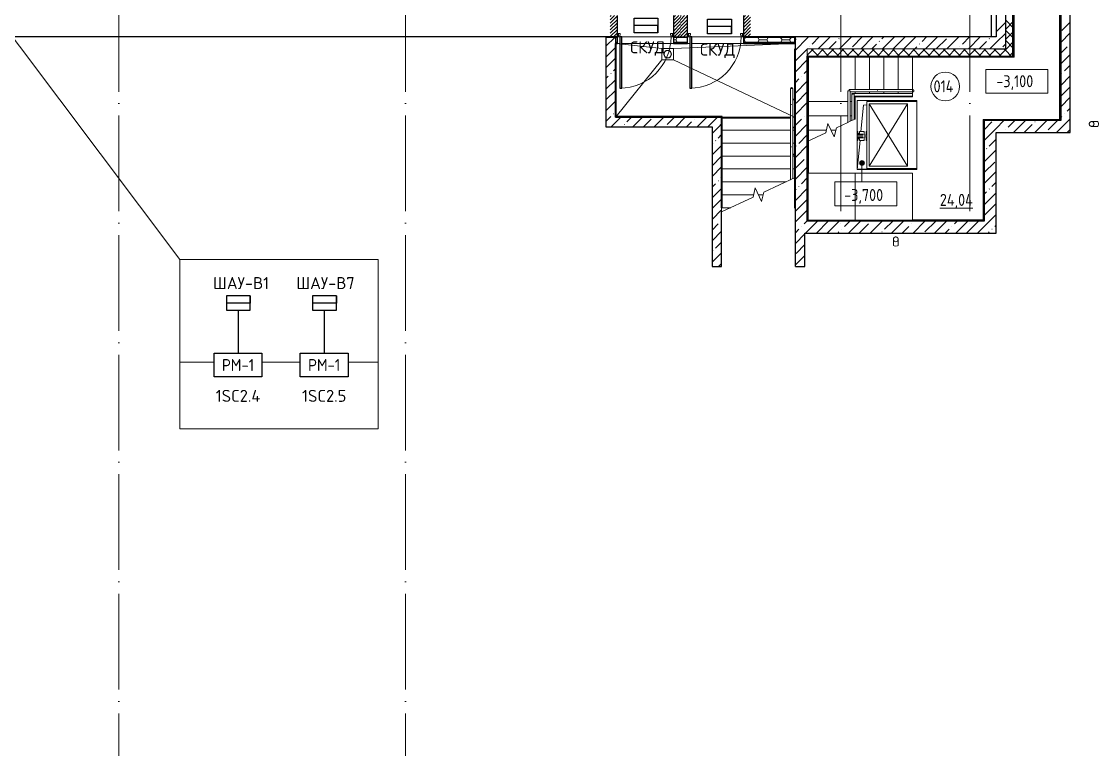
# Model space of a CAD drawing. Header units: millimetres. Extents: x -1073752 to 1436911, y -1379358 to 94781.
# Drawn here: x -1019067 to -996544, y -793161 to -777938 of the extents above; entities that cross this region are included whole.
import ezdxf
from ezdxf.enums import TextEntityAlignment as Align

# ---------------------------------------------------------------- set-up
doc = ezdxf.new("R2010")
doc.units = ezdxf.units.MM
doc.set_wipeout_variables(frame=1)
for name, pattern in [('ADSK_Линия сетки', [25, 20, -2.5, 0, -2.5]), ('ADSK_Сверху', [450, 300, -150]), ('ADSK_Штриховая_ш2 п1_5', [4.5, 3, -1.5])]:
    doc.linetypes.add(name, pattern=pattern)
for name, color, linetype, lineweight in [('RC-Линии_связи-Адресные', 5, 'Continuous', 50), ('RC-Прочее_оборудование', 1, 'Continuous', 30), ('Аннотация', 7, 'Continuous', 18), ('АПС', 5, 'Continuous', 30), ('Двери', 252, 'Continuous', 9), ('Лестницы', 7, 'Continuous', 9), ('лс', 5, 'Continuous', 30), ('Марки помещений', 7, 'Continuous', 20), ('Обобщенные модели', 252, 'Continuous', 18), ('Оборудование', 7, 'Continuous', 18), ('Ограждение', 252, 'Continuous', 9), ('Оси', 252, 'Continuous', 9), ('Отметки', 7, 'Continuous', 9), ('Перекрытие', 252, 'Continuous', 18), ('Сантехника', 252, 'Continuous', 9), ('Стены внутренние', 7, 'Continuous', 18), ('Стены наружные', 7, 'Continuous', 18), ('Стены штриховка', 7, 'Continuous', 9)]:
    doc.layers.add(name, color=color, linetype=linetype, lineweight=lineweight)
doc.layers.add('Линии', color=7, linetype='Continuous', lineweight=9, true_color=0x00a600)
doc.styles.add('GOST Common_2', font='', dxfattribs={"width": 0.9, "height": 250})
doc.styles.add('ICOCPEUR', font='isocpeur.ttf', dxfattribs={"height": 250})
doc.styles.add('ISOCPEUR', font='isocpeur.ttf', dxfattribs={"height": 250})
doc.styles.add('RubezhCAD', font='isocpeur.ttf')
doc.styles.get("Standard").update_dxf_attribs({"font": 'arial.ttf'})
doc.styles.get('GOST Common_2').set_extended_font_data('GOST type B')
pattern_1 = [(0, (-204731, -798.36), (0, 600), []), (90, (-204731, -798.36), (-600, 4e-14), [])]

# ---------------------------------------------------------------- blocks, each defined once
blk = doc.blocks.new('подвал')
at = {"layer": 'Двери', "lineweight": 18, "true_color": 0x636466}
h = blk.add_hatch(dxfattribs=at)
h.set_pattern_fill('FP_1', color=251, angle=180, style=0, pattern_type=2)
h.set_pattern_definition([(225, (-184251.95, 14336.906), (35.3553, -35.3553), [])])
h.paths.add_polyline_path([(-183517, 14112), (-183517, 14562), (-183667, 14562), (-183667, 14112)])
h.paths.add_polyline_path([(-184987, 14112), (-184837, 14112), (-184837, 14562), (-184987, 14562)])
h = blk.add_hatch(dxfattribs=at)
h.set_pattern_fill('FP_1', color=251, angle=180, style=0, pattern_type=2)
h.set_pattern_definition([(225, (-182786.95, 14336.906), (35.3553, -35.3553), [])])
h.paths.add_polyline_path([(-182052, 14112), (-182052, 14562), (-182202, 14562), (-182202, 14112), (-182066, 14112)])
h.paths.add_polyline_path([(-183522, 14112), (-183372, 14112), (-183372, 14562), (-183522, 14562)])
at = {"layer": 'Ограждение', "true_color": 0x636466}
h = blk.add_hatch(dxfattribs=at)
h.set_pattern_fill('FP_22', color=251, style=0, pattern_type=2)
h.set_pattern_definition(pattern_1)
h.paths.add_polyline_path([(-175582, 12377), (-175582, 22697), (-175592, 22687), (-175592, 12387)])
h = blk.add_hatch(dxfattribs=at)
h.set_pattern_fill('FP_22', color=251, style=0, pattern_type=2)
h.set_pattern_definition(pattern_1)
h.paths.add_polyline_path([(-176542, 13687), (-176542, 20562), (-176552, 20552), (-176552, 13697)])
h = blk.add_hatch(dxfattribs=at)
h.set_pattern_fill('FP_22', color=251, style=0, pattern_type=2)
h.set_pattern_definition(pattern_1)
h.paths.add_polyline_path([(-177543, 13687), (-176542, 13687), (-176552, 13697), (-178669, 13697), (-178669, 13687)])
h = blk.add_hatch(dxfattribs=at)
h.set_pattern_fill('FP_22', color=251, style=0, pattern_type=2)
h.set_pattern_definition(pattern_1)
h.paths.add_polyline_path([(-177167, 12377), (-175582, 12377), (-175592, 12387), (-177192, 12387), (-177182, 12377)])
h = blk.add_hatch(dxfattribs=at)
h.set_pattern_fill('FP_22', color=251, style=0, pattern_type=2)
h.set_pattern_definition(pattern_1)
h.paths.add_polyline_path([(-177182, 10275), (-177182, 12377), (-177192, 12387), (-177192, 10285)])
h = blk.add_hatch(dxfattribs=at)
h.set_pattern_fill('FP_22', color=251, style=0, pattern_type=2)
h.set_pattern_definition(pattern_1)
h.paths.add_polyline_path([(-180844, 11262), (-180844, 11940), (-180852, 11937), (-180852, 11262)])
h = blk.add_hatch(dxfattribs=at)
h.set_pattern_fill('FP_35', color=251, style=0, pattern_type=2)
h.set_pattern_definition(pattern_1)
h.paths.add_polyline_path([(-177543, 10275), (-177182, 10275), (-177192, 10285), (-178669, 10285), (-178669, 10275)])
at = {"layer": 'Отметки', "true_color": 0x636466}
h = blk.add_hatch(color=251, dxfattribs=at)
edge = h.paths.add_edge_path()
edge.add_arc((-179723, 11476), 50, 0, 360)
at = {"layer": 'Аннотация', "color": 251, "lineweight": 20, "true_color": 0x636466}
for p, q in [((-177133, 12934), (-177133, 13434)), ((-177133, 13434), (-175833, 13434)), ((-175833, 13434), (-175833, 12934)), ((-175833, 12934), (-177133, 12934)), ((-180294, 10581), (-180294, 11081)), ((-180294, 11081), (-178994, 11081)), ((-178994, 11081), (-178994, 10581)), ((-178994, 10581), (-180294, 10581))]:
    blk.add_line(p, q, dxfattribs=at)
at = {"layer": 'Двери', "color": 251, "linetype": 'ADSK_Штриховая_ш2 п1_5', "true_color": 0x636466}
for p, q in [((-184837, 14112), (-184837, 14562)), ((-183667, 14562), (-183667, 14112)), ((-183372, 14112), (-183372, 14562)), ((-182202, 14562), (-182202, 14112)), ((-184987, 14112), (-184837, 14112)), ((-183667, 14112), (-183517, 14112)), ((-183522, 14112), (-183372, 14112)), ((-182202, 14112), (-182052, 14112))]:
    blk.add_line(p, q, dxfattribs=at)
at = {"layer": 'Двери', "color": 251, "true_color": 0x636466}
for p, q in [((-184817, 14182), (-184837, 14182)), ((-184837, 14182), (-184837, 14112)), ((-184837, 14112), (-184817, 14112)), ((-184817, 14182), (-184817, 14112)), ((-184777, 14182), (-184817, 14182)), ((-184817, 14112), (-184817, 14182)), ((-184817, 14112), (-184787, 14112)), ((-184787, 14112), (-184787, 14152)), ((-184787, 14152), (-184777, 14152)), ((-184777, 14152), (-184777, 14182)), ((-183687, 14182), (-183727, 14182)), ((-183727, 14182), (-183727, 14152)), ((-183727, 14152), (-183717, 14152)), ((-183717, 14152), (-183717, 14112)), ((-183717, 14112), (-183687, 14112)), ((-183687, 14112), (-183687, 14182)), ((-183687, 14182), (-183687, 14112)), ((-183667, 14182), (-183687, 14182)), ((-183687, 14112), (-183667, 14112)), ((-183667, 14112), (-183667, 14182)), ((-183352, 14182), (-183372, 14182)), ((-183372, 14182), (-183372, 14112)), ((-183372, 14112), (-183352, 14112)), ((-183352, 14182), (-183352, 14112)), ((-183312, 14182), (-183352, 14182)), ((-183352, 14112), (-183352, 14182)), ((-183352, 14112), (-183322, 14112)), ((-183322, 14112), (-183322, 14152)), ((-183322, 14152), (-183312, 14152)), ((-183312, 14152), (-183312, 14182)), ((-182222, 14182), (-182262, 14182)), ((-182262, 14182), (-182262, 14152)), ((-182262, 14152), (-182252, 14152)), ((-182252, 14152), (-182252, 14112)), ((-182252, 14112), (-182222, 14112)), ((-182222, 14112), (-182222, 14182)), ((-182222, 14182), (-182222, 14112)), ((-182202, 14182), (-182222, 14182)), ((-182222, 14112), (-182202, 14112)), ((-182202, 14112), (-182202, 14182))]:
    blk.add_line(p, q, dxfattribs=at)
at = {"layer": 'Двери', "color": 251, "lineweight": 30, "true_color": 0x636466}
for p, q in [((-184747, 14112), (-184787, 14112)), ((-184787, 14112), (-184787, 13042)), ((-184747, 13042), (-184747, 14112)), ((-183282, 14112), (-183322, 14112)), ((-183322, 14112), (-183322, 13042)), ((-183282, 13042), (-183282, 14112)), ((-184787, 13042), (-184747, 13042)), ((-183322, 13042), (-183282, 13042))]:
    blk.add_line(p, q, dxfattribs=at)
at = {"layer": 'Двери', "color": 251, "true_color": 0x636466}
for centre in [(-184787, 14112), (-183322, 14112)]:
    blk.add_arc(centre, 1070, 270, 0, dxfattribs=at)
at = {"layer": 'Лестницы', "color": 251, "true_color": 0x636466}
for p, q in [((-179869, 13012), (-179869, 13687)), ((-179869, 13012), (-179869, 13687)), ((-179569, 13012), (-179569, 13687)), ((-179569, 13012), (-179569, 13687)), ((-179269, 13012), (-179269, 13687)), ((-179269, 13012), (-179269, 13687)), ((-178969, 13012), (-178969, 13687)), ((-178969, 13012), (-178969, 13687)), ((-178669, 13012), (-178669, 13687)), ((-178669, 13012), (-178669, 13687)), ((-179869, 12927), (-179869, 12962)), ((-179869, 12927), (-179869, 12962)), ((-179869, 12862), (-179869, 12877)), ((-179869, 12862), (-179869, 12877)), ((-179869, 12762), (-179869, 12862)), ((-179569, 12862), (-179869, 12862)), ((-179569, 12927), (-179569, 12962)), ((-179569, 12927), (-179569, 12962)), ((-179569, 12862), (-179569, 12877)), ((-179569, 12862), (-179569, 12877)), ((-179269, 12862), (-179569, 12862)), ((-179269, 12927), (-179269, 12962)), ((-179269, 12927), (-179269, 12962)), ((-179269, 12862), (-179269, 12877)), ((-179269, 12862), (-179269, 12877)), ((-178969, 12862), (-179269, 12862)), ((-178969, 12927), (-178969, 12962)), ((-178969, 12927), (-178969, 12962)), ((-178969, 12862), (-178969, 12877)), ((-178969, 12862), (-178969, 12877)), ((-178669, 12862), (-178969, 12862)), ((-178669, 12927), (-178669, 12962)), ((-178669, 12927), (-178669, 12962)), ((-178669, 12862), (-178669, 12877)), ((-178669, 12862), (-178669, 12877)), ((-180019, 12762), (-180842, 12762)), ((-180019, 12762), (-180842, 12762)), ((-179934, 12762), (-179969, 12762)), ((-179934, 12762), (-179969, 12762)), ((-179869, 12762), (-179884, 12762)), ((-179869, 12762), (-179884, 12762)), ((-179869, 12762), (-179869, 12462)), ((-181218, 12432), (-181221, 12432)), ((-181218, 12432), (-181221, 12432)), ((-181132, 12432), (-181167, 12432)), ((-181132, 12432), (-181167, 12432)), ((-180019, 12462), (-180842, 12462)), ((-180019, 12462), (-180842, 12462)), ((-179934, 12462), (-179969, 12462)), ((-179934, 12462), (-179969, 12462)), ((-179869, 12462), (-179884, 12462)), ((-179869, 12462), (-179884, 12462)), ((-179884, 12388), (-179869, 12395)), ((-179869, 12462), (-179869, 12395)), ((-180482, 12109), (-180435, 12304)), ((-180435, 12304), (-180303, 12020)), ((-180303, 12020), (-180255, 12215)), ((-180255, 12215), (-180019, 12325)), ((-179969, 12348), (-179934, 12365)), ((-181218, 12162), (-182644, 12162)), ((-181218, 12162), (-182644, 12162)), ((-181132, 12162), (-181167, 12162)), ((-181132, 12162), (-181167, 12162)), ((-180869, 11929), (-180482, 12109)), ((-180469, 12162), (-180842, 12162)), ((-180469, 12162), (-180842, 12162)), ((-180268, 12162), (-180369, 12162)), ((-180268, 12162), (-180369, 12162)), ((-181218, 11892), (-182644, 11892)), ((-181218, 11892), (-182644, 11892)), ((-181132, 11892), (-181167, 11892)), ((-181132, 11892), (-181167, 11892)), ((-181218, 11622), (-182644, 11622)), ((-181218, 11622), (-182644, 11622)), ((-181132, 11622), (-181167, 11622)), ((-181132, 11622), (-181167, 11622)), ((-181217, 11352), (-182644, 11352)), ((-181217, 11352), (-182644, 11352)), ((-181132, 11352), (-181167, 11352)), ((-181132, 11352), (-181167, 11352)), ((-181310, 11082), (-182644, 11082)), ((-181310, 11082), (-182644, 11082)), ((-181776, 10865), (-181119, 11171)), ((-181990, 10812), (-182644, 10812)), ((-181990, 10812), (-182644, 10812)), ((-182002, 10759), (-181955, 10954)), ((-181955, 10954), (-181823, 10670)), ((-181789, 10812), (-181889, 10812)), ((-181789, 10812), (-181889, 10812)), ((-181823, 10670), (-181776, 10865)), ((-182659, 10453), (-182002, 10759)), ((-182659, 10542), (-182659, 10453)), ((-182468, 10542), (-182659, 10542)), ((-182468, 10542), (-182659, 10542))]:
    blk.add_line(p, q, dxfattribs=at)
at = {"layer": 'Линии', "color": 251, "linetype": 'ADSK_Сверху', "ltscale": 100, "true_color": 0x636466}
for p, q in [((-183907, 13872), (-184862, 13972)), ((-183667, 13872), (-181124, 13972)), ((-183907, 13632), (-184862, 12447)), ((-181132, 12432), (-183667, 13632))]:
    blk.add_line(p, q, dxfattribs=at)
at = {"layer": 'Марки помещений', "color": 251, "true_color": 0x636466}
blk.add_circle((-177982, 13077), 300, dxfattribs=at)
at = {"layer": 'Обобщенные модели', "color": 251, "true_color": 0x636466}
for p, q in [((-174793, 12342), (-174834, 12342)), ((-174834, 12242), (-174793, 12242)), ((-179067, 9794), (-179067, 9753)), ((-178967, 9753), (-178967, 9794))]:
    blk.add_line(p, q, dxfattribs=at)
at = {"layer": 'Обобщенные модели', "color": 251, "true_color": 0x636466, "flags": 128}
for points in [[(-174970, 12292), (-174970, 12294), (-174970, 12296), (-174970, 12298), (-174969, 12300), (-174969, 12302), (-174969, 12304), (-174968, 12306), (-174967, 12308), (-174967, 12310), (-174966, 12311), (-174965, 12313), (-174964, 12315), (-174963, 12317), (-174962, 12318), (-174961, 12320), (-174960, 12322), (-174959, 12323), (-174958, 12325), (-174956, 12326), (-174955, 12328), (-174953, 12329), (-174952, 12330), (-174950, 12332), (-174949, 12333), (-174947, 12334), (-174945, 12335), (-174944, 12336), (-174942, 12337), (-174940, 12338), (-174938, 12339), (-174936, 12339), (-174934, 12340), (-174932, 12340), (-174930, 12341), (-174928, 12341), (-174926, 12341), (-174924, 12342), (-174922, 12342), (-174920, 12342), (-174920, 12342)], [(-174920, 12242), (-174922, 12242), (-174924, 12242), (-174926, 12242), (-174928, 12243), (-174930, 12243), (-174932, 12243), (-174934, 12244), (-174936, 12244), (-174938, 12245), (-174939, 12246), (-174941, 12247), (-174943, 12248), (-174945, 12249), (-174947, 12250), (-174948, 12251), (-174950, 12252), (-174951, 12253), (-174953, 12254), (-174954, 12256), (-174956, 12257), (-174957, 12259), (-174958, 12260), (-174960, 12262), (-174961, 12263), (-174962, 12265), (-174963, 12267), (-174964, 12268), (-174965, 12270), (-174966, 12272), (-174967, 12274), (-174967, 12276), (-174968, 12278), (-174968, 12279), (-174969, 12281), (-174969, 12283), (-174970, 12285), (-174970, 12287), (-174970, 12289), (-174970, 12291), (-174970, 12292)], [(-174920, 12342), (-174920, 12342), (-174920, 12342), (-174919, 12342), (-174918, 12342), (-174917, 12342), (-174916, 12342), (-174915, 12342), (-174914, 12342), (-174912, 12342), (-174910, 12342), (-174908, 12342), (-174906, 12342), (-174903, 12342), (-174901, 12342), (-174898, 12342), (-174895, 12342), (-174892, 12342), (-174889, 12342), (-174886, 12342), (-174882, 12342), (-174878, 12342), (-174875, 12342), (-174871, 12342), (-174867, 12342), (-174862, 12342), (-174858, 12342), (-174854, 12342), (-174849, 12342), (-174845, 12342), (-174840, 12342), (-174836, 12342), (-174834, 12342)], [(-174834, 12242), (-174838, 12242), (-174843, 12242), (-174848, 12242), (-174852, 12242), (-174856, 12242), (-174861, 12242), (-174865, 12242), (-174869, 12242), (-174873, 12242), (-174877, 12242), (-174881, 12242), (-174884, 12242), (-174888, 12242), (-174891, 12242), (-174894, 12242), (-174897, 12242), (-174900, 12242), (-174902, 12242), (-174905, 12242), (-174907, 12242), (-174909, 12242), (-174911, 12242), (-174913, 12242), (-174914, 12242), (-174916, 12242), (-174917, 12242), (-174918, 12242), (-174919, 12242), (-174919, 12242), (-174920, 12242), (-174920, 12242), (-174920, 12242)], [(-179067, 9880), (-179067, 9882), (-179067, 9884), (-179067, 9886), (-179066, 9888), (-179066, 9890), (-179066, 9892), (-179065, 9894), (-179064, 9896), (-179064, 9898), (-179063, 9899), (-179062, 9901), (-179061, 9903), (-179060, 9905), (-179059, 9906), (-179058, 9908), (-179057, 9910), (-179056, 9911), (-179055, 9913), (-179053, 9914), (-179052, 9916), (-179050, 9917), (-179049, 9918), (-179047, 9920), (-179046, 9921), (-179044, 9922), (-179042, 9923), (-179041, 9924), (-179039, 9925), (-179037, 9926), (-179035, 9927), (-179033, 9927), (-179031, 9928), (-179029, 9928), (-179027, 9929), (-179025, 9929), (-179023, 9929), (-179021, 9930), (-179019, 9930), (-179017, 9930), (-179017, 9930)], [(-179017, 9930), (-179015, 9930), (-179013, 9930), (-179011, 9930), (-179009, 9929), (-179007, 9929), (-179005, 9928), (-179003, 9928), (-179001, 9927), (-178999, 9927), (-178997, 9926), (-178996, 9925), (-178994, 9924), (-178992, 9923), (-178990, 9922), (-178989, 9921), (-178987, 9920), (-178986, 9919), (-178984, 9917), (-178983, 9916), (-178981, 9915), (-178980, 9913), (-178978, 9912), (-178977, 9910), (-178976, 9909), (-178975, 9907), (-178974, 9905), (-178973, 9903), (-178972, 9902), (-178971, 9900), (-178970, 9898), (-178970, 9896), (-178969, 9894), (-178969, 9892), (-178968, 9890), (-178968, 9888), (-178967, 9886), (-178967, 9884), (-178967, 9882), (-178967, 9880), (-178967, 9880)], [(-179067, 9794), (-179067, 9798), (-179067, 9803), (-179067, 9807), (-179067, 9812), (-179067, 9816), (-179067, 9821), (-179067, 9825), (-179067, 9829), (-179067, 9833), (-179067, 9837), (-179067, 9840), (-179067, 9844), (-179067, 9847), (-179067, 9851), (-179067, 9854), (-179067, 9857), (-179067, 9860), (-179067, 9862), (-179067, 9865), (-179067, 9867), (-179067, 9869), (-179067, 9871), (-179067, 9873), (-179067, 9874), (-179067, 9876), (-179067, 9877), (-179067, 9878), (-179067, 9879), (-179067, 9879), (-179067, 9880), (-179067, 9880), (-179067, 9880)], [(-178967, 9880), (-178967, 9880), (-178967, 9880), (-178967, 9879), (-178967, 9878), (-178967, 9877), (-178967, 9876), (-178967, 9875), (-178967, 9874), (-178967, 9872), (-178967, 9870), (-178967, 9868), (-178967, 9866), (-178967, 9863), (-178967, 9861), (-178967, 9858), (-178967, 9855), (-178967, 9852), (-178967, 9849), (-178967, 9846), (-178967, 9842), (-178967, 9838), (-178967, 9835), (-178967, 9831), (-178967, 9827), (-178967, 9822), (-178967, 9818), (-178967, 9814), (-178967, 9809), (-178967, 9805), (-178967, 9800), (-178967, 9796), (-178967, 9794)]]:
    blk.add_lwpolyline(points, dxfattribs=at)
at = {"layer": 'Обобщенные модели', "color": 251, "true_color": 0x636466}
for centre, start, end in [((-174920, 12292), 0, 180), ((-174920, 12292), 180, 0), ((-179017, 9880), 90, 270), ((-179017, 9880), 270, 90)]:
    blk.add_arc(centre, 50, start, end, dxfattribs=at)
for centre, major_axis, start_param, end_param in [((-174793, 12292), (0, 50), 4.712389, 6.283185), ((-174793, 12292), (0, 50), 3.141593, 4.712389), ((-179017, 9753), (50, 0), 3.141593, 4.712389), ((-179017, 9753), (50, 0), 4.712389, 6.283185)]:
    blk.add_ellipse(centre, major_axis=major_axis, ratio=0.309017, start_param=start_param, end_param=end_param, dxfattribs=at)
at = {"layer": 'Оборудование', "color": 251, "true_color": 0x636466}
for p, q in [((-179823, 12782), (-179823, 12135)), ((-178573, 12782), (-179823, 12782)), ((-179689, 12684), (-179744, 12135)), ((-179623, 12690), (-179689, 12684)), ((-178573, 12762), (-179623, 12762)), ((-179623, 12762), (-179623, 11362)), ((-179573, 11412), (-178773, 12712)), ((-179573, 12712), (-178773, 11412)), ((-179573, 11412), (-179573, 12712)), ((-179573, 12712), (-178773, 12712)), ((-178573, 12782), (-178802, 12762)), ((-178773, 12712), (-178773, 11412)), ((-178573, 12762), (-178573, 12782)), ((-178573, 11362), (-178573, 12762)), ((-179808, 12135), (-179823, 12135)), ((-179823, 12135), (-179823, 11945)), ((-179763, 11945), (-179823, 11342)), ((-179823, 11945), (-179823, 11342)), ((-179823, 11945), (-179808, 11945)), ((-179808, 12095), (-179808, 12135)), ((-179778, 12095), (-179808, 12095)), ((-179808, 12080), (-179708, 12080)), ((-179808, 12055), (-179808, 12080)), ((-179708, 12055), (-179808, 12055)), ((-179808, 12000), (-179808, 12025)), ((-179808, 12025), (-179708, 12025)), ((-179708, 12000), (-179808, 12000)), ((-179808, 11945), (-179808, 11985)), ((-179808, 11985), (-179778, 11985)), ((-179723, 12135), (-179778, 12135)), ((-179778, 12135), (-179778, 12095)), ((-179778, 11985), (-179778, 11945)), ((-179778, 11945), (-179723, 11945)), ((-179755, 12025), (-179758, 12000)), ((-179750, 12080), (-179752, 12055)), ((-179678, 12135), (-179723, 12135)), ((-179723, 11945), (-179678, 11945)), ((-179708, 12080), (-179708, 12055)), ((-179708, 12025), (-179708, 12000)), ((-179678, 12055), (-179678, 12135)), ((-179638, 12055), (-179678, 12055)), ((-179678, 11945), (-179678, 12025)), ((-179678, 12025), (-179638, 12025)), ((-179623, 12135), (-179638, 12135)), ((-179638, 12135), (-179638, 12055)), ((-179638, 12025), (-179638, 11945)), ((-179638, 11945), (-179623, 11945)), ((-179623, 11945), (-179623, 12135)), ((-179823, 11342), (-178573, 11342)), ((-179623, 11362), (-178573, 11362)), ((-178773, 11412), (-179573, 11412)), ((-178573, 11342), (-178573, 11362))]:
    blk.add_line(p, q, dxfattribs=at)
at = {"layer": 'Ограждение', "color": 251, "true_color": 0x636466}
for p, q in [((-175592, 22687), (-175592, 12387)), ((-176542, 13687), (-176542, 20562)), ((-180842, 13687), (-180842, 13062)), ((-179869, 13687), (-180842, 13687)), ((-178669, 13687), (-179869, 13687)), ((-178669, 13697), (-178669, 13687)), ((-178669, 13687), (-176542, 13687)), ((-176552, 13697), (-176542, 13687)), ((-176542, 13687), (-176552, 13697)), ((-181217, 13032), (-181217, 12701)), ((-181167, 13032), (-181217, 13032)), ((-181217, 13032), (-181217, 12702)), ((-181190, 13032), (-181195, 13032)), ((-181167, 12701), (-181167, 13032)), ((-181167, 13032), (-181167, 12702)), ((-180842, 13062), (-180842, 11941)), ((-179969, 12987), (-180019, 12987)), ((-180019, 12987), (-180019, 12325)), ((-179994, 12987), (-179994, 13012)), ((-179869, 13012), (-179994, 13012)), ((-179969, 12987), (-179969, 12348)), ((-179869, 12962), (-179969, 12962)), ((-179934, 12927), (-179934, 12760)), ((-179869, 12927), (-179934, 12927)), ((-179872, 12914), (-179921, 12914)), ((-179880, 12889), (-179896, 12889)), ((-179884, 12877), (-179884, 12760)), ((-178668, 12877), (-179884, 12877)), ((-178668, 13012), (-179869, 13012)), ((-178668, 12962), (-179869, 12962)), ((-178668, 12927), (-179869, 12927)), ((-178668, 13012), (-179445, 13012)), ((-179445, 12962), (-178668, 12962)), ((-179399, 12984), (-179399, 12990)), ((-178668, 12962), (-178668, 13012)), ((-178668, 12927), (-178668, 12877)), ((-181217, 12702), (-181217, 11125)), ((-181217, 12694), (-181217, 11769)), ((-181132, 12809), (-181167, 12809)), ((-181167, 12794), (-181132, 12794)), ((-181167, 12702), (-181167, 11149)), ((-181167, 11769), (-181167, 12694)), ((-179934, 12760), (-179934, 12365)), ((-179884, 12760), (-179884, 12388)), ((-179934, 12365), (-179884, 12388)), ((-179934, 12365), (-179884, 12388)), ((-181132, 12226), (-181167, 12226)), ((-181167, 12211), (-181132, 12211)), ((-180852, 12265), (-180852, 11937)), ((-180019, 12325), (-179969, 12348)), ((-177182, 12377), (-177192, 12387)), ((-175592, 12387), (-177192, 12387)), ((-177192, 12387), (-177182, 12377)), ((-177192, 12387), (-177192, 10285)), ((-175582, 12377), (-175592, 12387)), ((-175592, 12387), (-175582, 12377)), ((-180852, 11937), (-180842, 11941)), ((-180844, 11262), (-180844, 11940)), ((-181190, 11811), (-181195, 11811)), ((-181112, 11664), (-181167, 11664)), ((-181167, 11649), (-181112, 11649)), ((-181112, 11656), (-181112, 11664)), ((-181112, 11649), (-181112, 11656)), ((-181217, 11125), (-181167, 11149)), ((-177192, 10285), (-178669, 10285)), ((-177182, 10275), (-177192, 10285)), ((-177192, 10285), (-177182, 10275))]:
    blk.add_line(p, q, dxfattribs=at)
at = {"layer": 'Ограждение', "color": 251, "true_color": 0x636466, "flags": 128}
for points in [[(-181212, 13032), (-181212, 13033), (-181212, 13034), (-181212, 13034), (-181212, 13035), (-181212, 13036), (-181212, 13037), (-181211, 13037), (-181211, 13038), (-181211, 13039), (-181211, 13040), (-181210, 13040), (-181210, 13041), (-181210, 13042), (-181209, 13043), (-181209, 13043), (-181208, 13044), (-181208, 13044), (-181207, 13045), (-181207, 13046), (-181206, 13046), (-181206, 13047), (-181205, 13047), (-181204, 13048), (-181204, 13048), (-181203, 13049), (-181202, 13049), (-181202, 13050), (-181201, 13050), (-181200, 13050), (-181199, 13051), (-181199, 13051), (-181198, 13051), (-181197, 13051), (-181196, 13051), (-181196, 13052), (-181195, 13052), (-181194, 13052), (-181193, 13052), (-181192, 13052), (-181192, 13052)], [(-181192, 13052), (-181191, 13052), (-181191, 13052), (-181190, 13052), (-181189, 13052), (-181188, 13052), (-181187, 13051), (-181187, 13051), (-181186, 13051), (-181185, 13051), (-181184, 13050), (-181184, 13050), (-181183, 13050), (-181182, 13049), (-181182, 13049), (-181181, 13048), (-181180, 13048), (-181180, 13047), (-181179, 13047), (-181178, 13046), (-181178, 13046), (-181177, 13045), (-181177, 13045), (-181176, 13044), (-181176, 13043), (-181175, 13043), (-181175, 13042), (-181175, 13041), (-181174, 13041), (-181174, 13040), (-181174, 13039), (-181173, 13038), (-181173, 13038), (-181173, 13037), (-181173, 13036), (-181172, 13035), (-181172, 13035), (-181172, 13034), (-181172, 13033), (-181172, 13032), (-181172, 13032)], [(-178664, 13012), (-178664, 13012), (-178664, 13012), (-178664, 13012), (-178664, 13012), (-178665, 13012), (-178665, 13012), (-178665, 13012), (-178666, 13012), (-178666, 13012), (-178667, 13012), (-178667, 13012), (-178668, 13012), (-178669, 13012), (-178670, 13012), (-178670, 13012), (-178671, 13012), (-178672, 13012), (-178673, 13012), (-178674, 13012), (-178675, 13012), (-178676, 13012), (-178677, 13012), (-178679, 13012), (-178680, 13012), (-178681, 13012), (-178681, 13012)], [(-178681, 12962), (-178680, 12962), (-178679, 12962), (-178678, 12962), (-178676, 12962), (-178675, 12962), (-178674, 12962), (-178673, 12962), (-178672, 12962), (-178671, 12962), (-178671, 12962), (-178670, 12962), (-178669, 12962), (-178668, 12962), (-178668, 12962), (-178667, 12962), (-178666, 12962), (-178666, 12962), (-178665, 12962), (-178665, 12962), (-178665, 12962), (-178664, 12962), (-178664, 12962), (-178664, 12962), (-178664, 12962), (-178664, 12962)], [(-178668, 13012), (-178667, 13012), (-178666, 13012), (-178666, 13012), (-178665, 13012), (-178665, 13012), (-178665, 13012), (-178664, 13012), (-178664, 13012), (-178664, 13012), (-178664, 13012), (-178664, 13012), (-178664, 13012)], [(-178668, 12989), (-178668, 12987), (-178668, 12985)], [(-178664, 12962), (-178664, 12962), (-178664, 12962), (-178664, 12962), (-178664, 12962), (-178665, 12962), (-178665, 12962), (-178665, 12962), (-178666, 12962), (-178666, 12962), (-178667, 12962), (-178667, 12962), (-178668, 12962)], [(-178664, 13012), (-178663, 13012), (-178662, 13012), (-178661, 13012), (-178660, 13012), (-178659, 13011), (-178658, 13011), (-178657, 13011), (-178656, 13011), (-178655, 13010), (-178654, 13010), (-178653, 13010), (-178652, 13009), (-178651, 13009), (-178651, 13008), (-178650, 13008), (-178649, 13007), (-178648, 13006), (-178647, 13006), (-178647, 13005), (-178646, 13004), (-178645, 13004), (-178645, 13003), (-178644, 13002), (-178643, 13001), (-178643, 13000), (-178642, 13000), (-178642, 12999), (-178641, 12998), (-178641, 12997), (-178641, 12996), (-178640, 12995), (-178640, 12994), (-178640, 12993), (-178639, 12992), (-178639, 12991), (-178639, 12990), (-178639, 12989), (-178639, 12988), (-178639, 12987), (-178639, 12987)], [(-178639, 12987), (-178639, 12986), (-178639, 12985), (-178639, 12984), (-178639, 12983), (-178639, 12982), (-178640, 12981), (-178640, 12980), (-178640, 12979), (-178640, 12978), (-178641, 12977), (-178641, 12976), (-178642, 12975), (-178642, 12974), (-178643, 12974), (-178643, 12973), (-178644, 12972), (-178644, 12971), (-178645, 12970), (-178646, 12970), (-178646, 12969), (-178647, 12968), (-178648, 12968), (-178649, 12967), (-178649, 12966), (-178650, 12966), (-178651, 12965), (-178652, 12965), (-178653, 12964), (-178654, 12964), (-178655, 12964), (-178656, 12963), (-178657, 12963), (-178658, 12963), (-178659, 12962), (-178660, 12962), (-178661, 12962), (-178662, 12962), (-178663, 12962), (-178664, 12962), (-178664, 12962)]]:
    blk.add_lwpolyline(points, dxfattribs=at)
at = {"layer": 'Ограждение', "color": 251, "true_color": 0x636466}
for start_param, end_param in [(4.712389, 4.791601), (4.633177, 4.712389)]:
    blk.add_ellipse((-178681, 12987), major_axis=(0, 25), ratio=0.533794, start_param=start_param, end_param=end_param, dxfattribs=at)
blk.add_open_spline([(-181190, 12702), (-181191, 12702), (-181192, 12702), (-181193, 12702), (-181194, 12702)], degree=3, dxfattribs=at)
at = {"layer": 'Оси', "color": 251, "linetype": 'ADSK_Линия сетки', "ltscale": 100, "true_color": 0x636466}
for p, q in [((-195267, 29968), (-195267, -28468)), ((-189267, 29968), (-189267, -28468)), ((-180167, 29968), (-180167, 10062)), ((-177467, 29968), (-177467, 10062))]:
    blk.add_line(p, q, dxfattribs=at)
at = {"layer": 'Отметки', "color": 251, "lineweight": 20, "true_color": 0x636466}
for p, q in [((-179723, 11476), (-179723, 11081)), ((-179723, 11081), (-179644, 11081))]:
    blk.add_line(p, q, dxfattribs=at)
at = {"layer": 'Отметки', "color": 251, "true_color": 0x636466}
blk.add_circle((-179723, 11476), 50, dxfattribs=at)
at = {"layer": 'Перекрытие', "color": 251, "true_color": 0x636466}
for p, q in [((-183907, 13872), (-183907, 13632)), ((-183667, 13872), (-183907, 13872)), ((-183667, 13632), (-183667, 13872)), ((-183907, 13632), (-183667, 13632)), ((-179823, 12135), (-179823, 12782)), ((-179823, 12782), (-178573, 12782)), ((-178573, 12782), (-178573, 12762)), ((-179823, 11342), (-179823, 11945)), ((-178669, 11262), (-180852, 11262)), ((-179869, 11262), (-179869, 10275)), ((-178573, 11342), (-179823, 11342)), ((-178669, 10275), (-178669, 11262)), ((-178573, 11362), (-178573, 11342))]:
    blk.add_line(p, q, dxfattribs=at)
at = {"layer": 'Сантехника', "color": 251, "true_color": 0x636466}
for p, q in [((-183667, 13872), (-183907, 13872)), ((-183907, 13872), (-183907, 13632)), ((-183667, 13632), (-183667, 13872)), ((-183907, 13632), (-183667, 13632))]:
    blk.add_line(p, q, dxfattribs=at)
for radius, start, end in [(80, 90, 270), (75, 90, 270), (75, 154.9712, 160.0288), (75, 109.9712, 115.0288), (80, 270, 90), (75, 270, 90), (75, 64.9712, 70.0288), (75, 19.9712, 25.0288), (75, 199.9712, 205.0288), (75, 244.9712, 250.0288), (75, 289.9712, 295.0288), (75, 334.9712, 340.0288)]:
    blk.add_arc((-183787, 13752), radius, start, end, dxfattribs=at)
at = {"layer": 'Стены внутренние', "color": 251, "lineweight": 30, "true_color": 0x636466}
for p, q in [((-176567, 13712), (-176567, 20537)), ((-180867, 13712), (-176567, 13712))]:
    blk.add_line(p, q, dxfattribs=at)
at = {"layer": 'Стены внутренние', "color": 251, "linetype": 'Continuous', "lineweight": 9, "true_color": 0x636466}
for p, q in [((-176567, 14313), (-176717, 14463)), ((-176717, 14276), (-176567, 14426)), ((-176567, 14100), (-176717, 14250)), ((-176717, 14063), (-176567, 14213)), ((-176567, 13888), (-176717, 14038)), ((-176717, 13851), (-176567, 14001)), ((-180867, 13732), (-180737, 13862)), ((-180633, 13712), (-180783, 13862)), ((-180675, 13712), (-180525, 13862)), ((-180421, 13712), (-180571, 13862)), ((-180463, 13712), (-180313, 13862)), ((-180209, 13712), (-180359, 13862)), ((-180250, 13712), (-180100, 13862)), ((-179997, 13712), (-180147, 13862)), ((-180038, 13712), (-179888, 13862)), ((-179785, 13712), (-179935, 13862)), ((-179826, 13712), (-179676, 13862)), ((-179573, 13712), (-179723, 13862)), ((-179614, 13712), (-179464, 13862)), ((-179360, 13712), (-179510, 13862)), ((-179402, 13712), (-179252, 13862)), ((-179148, 13712), (-179298, 13862)), ((-179190, 13712), (-179040, 13862)), ((-178936, 13712), (-179086, 13862)), ((-178978, 13712), (-178828, 13862)), ((-178724, 13712), (-178874, 13862)), ((-178766, 13712), (-178616, 13862)), ((-178512, 13712), (-178662, 13862)), ((-178553, 13712), (-178403, 13862)), ((-178300, 13712), (-178450, 13862)), ((-178341, 13712), (-178191, 13862)), ((-178088, 13712), (-178238, 13862)), ((-178129, 13712), (-177979, 13862)), ((-177875, 13712), (-178025, 13862)), ((-177917, 13712), (-177767, 13862)), ((-177663, 13712), (-177813, 13862)), ((-177705, 13712), (-177555, 13862)), ((-177451, 13712), (-177601, 13862)), ((-177493, 13712), (-177343, 13862)), ((-177239, 13712), (-177389, 13862)), ((-177281, 13712), (-177131, 13862)), ((-177027, 13712), (-177177, 13862)), ((-177069, 13712), (-176919, 13862)), ((-176815, 13712), (-176965, 13862)), ((-176856, 13712), (-176717, 13851)), ((-176717, 13826), (-176753, 13862)), ((-176603, 13712), (-176717, 13826)), ((-176644, 13712), (-176567, 13789)), ((-180845, 13712), (-180867, 13734))]:
    blk.add_line(p, q, dxfattribs=at)
at = {"layer": 'Стены наружные', "color": 251, "lineweight": 30, "true_color": 0x636466}
for p, q in [((-175367, 12112), (-175367, 22912)), ((-175582, 22697), (-175582, 12377)), ((-175567, 22712), (-175567, 12362)), ((-176552, 13697), (-176552, 20552)), ((-177017, 14112), (-177017, 20387)), ((-176717, 13862), (-176717, 20387)), ((-176917, 20137), (-176917, 14112)), ((-183372, 13972), (-183372, 15787)), ((-184837, 13972), (-184837, 14562)), ((-183667, 14562), (-183667, 13972)), ((-182202, 14562), (-182202, 13972)), ((-184837, 14112), (-200767, 14112)), ((-185078, 14112), (-185078, 13972)), ((-185078, 13972), (-185077, 13972)), ((-185077, 13972), (-185077, 12232)), ((-184877, 12432), (-184877, 13972)), ((-184862, 13972), (-184837, 13972)), ((-184862, 12447), (-184862, 13972)), ((-183667, 14112), (-183372, 14112)), ((-183667, 13972), (-183372, 13972)), ((-176917, 14112), (-182202, 14112)), ((-182202, 13972), (-181124, 13972)), ((-181124, 13972), (-181124, 14102)), ((-181124, 14102), (-181123, 14102)), ((-181123, 14102), (-181123, 14112)), ((-181117, 11664), (-181117, 14112)), ((-181117, 13860), (-181132, 13860)), ((-181132, 13860), (-181132, 11664)), ((-176917, 13862), (-176717, 13862)), ((-180867, 10260), (-180867, 13712)), ((-180852, 12264), (-180852, 13697)), ((-180852, 13697), (-176552, 13697)), ((-184877, 12432), (-181221, 12432)), ((-182644, 12447), (-184862, 12447)), ((-182659, 10542), (-182659, 12432)), ((-182659, 12419), (-181221, 12419)), ((-182644, 10542), (-182644, 12447)), ((-181221, 12419), (-181221, 12432)), ((-185077, 12232), (-182859, 12232)), ((-182859, 12232), (-182859, 9310)), ((-177182, 12377), (-177182, 10275)), ((-175582, 12377), (-177182, 12377)), ((-177167, 12362), (-177167, 10260)), ((-175567, 12362), (-177167, 12362)), ((-176917, 10010), (-176917, 12112)), ((-176917, 12112), (-175367, 12112)), ((-180852, 10275), (-180852, 11937)), ((-181132, 11649), (-181132, 10542)), ((-181117, 9310), (-181117, 11649)), ((-182659, 9310), (-182659, 10453)), ((-181132, 10542), (-181117, 10542)), ((-177167, 10260), (-180867, 10260)), ((-177182, 10275), (-180852, 10275)), ((-180917, 10010), (-176917, 10010)), ((-180917, 9310), (-180917, 10010)), ((-182859, 9310), (-182659, 9310)), ((-181117, 9310), (-180917, 9310))]:
    blk.add_line(p, q, dxfattribs=at)
at = {"layer": 'Стены наружные', "color": 251, "linetype": 'Continuous', "lineweight": 9, "true_color": 0x636466}
for p, q in [((-175545, 14244), (-175367, 14422)), ((-176917, 14219), (-176724, 14412)), ((-176917, 13994), (-176717, 14194)), ((-176567, 14213), (-176552, 14228)), ((-175582, 14350), (-175567, 14365)), ((-175567, 13997), (-175367, 14197)), ((-185078, 13916), (-184892, 14102)), ((-183667, 14050), (-183617, 14050)), ((-183667, 13979), (-183660, 13987)), ((-183617, 14050), (-183587, 14102)), ((-183590, 14002), (-183617, 14050)), ((-183459, 14002), (-183459, 14002)), ((-182202, 14050), (-182188, 14050)), ((-182188, 14050), (-182158, 14102)), ((-182161, 14002), (-182188, 14050)), ((-182114, 13987), (-182122, 14002)), ((-181946, 13972), (-181931, 13987)), ((-181871, 14050), (-181901, 14102)), ((-181898, 14002), (-181871, 14050)), ((-181885, 13997), (-181888, 14002)), ((-181871, 14050), (-181712, 14050)), ((-181871, 14050), (-181871, 14050)), ((-181871, 14050), (-181871, 14050)), ((-181789, 13972), (-181774, 13987)), ((-181762, 13987), (-181763, 13989)), ((-181712, 14050), (-181682, 14102)), ((-181685, 14002), (-181712, 14050)), ((-181582, 14002), (-181591, 13987)), ((-181474, 13972), (-181459, 13987)), ((-181395, 14050), (-181425, 14102)), ((-181422, 14002), (-181395, 14050)), ((-181395, 14050), (-181236, 14050)), ((-181395, 14050), (-181395, 14050)), ((-181395, 14050), (-181395, 14050)), ((-181351, 13996), (-181356, 13987)), ((-181317, 13972), (-181302, 13987)), ((-181293, 13987), (-181301, 14002)), ((-181236, 14050), (-181206, 14102)), ((-181208, 14002), (-181236, 14050)), ((-181117, 13835), (-180867, 14085)), ((-181117, 14060), (-181102, 14075)), ((-180867, 14085), (-180840, 14112)), ((-180765, 13963), (-180616, 14112)), ((-180641, 13862), (-180391, 14112)), ((-180417, 13862), (-180260, 14019)), ((-180204, 14075), (-180201, 14078)), ((-180192, 13862), (-179942, 14112)), ((-179923, 13907), (-179718, 14112)), ((-179743, 13862), (-179493, 14112)), ((-179362, 14019), (-179359, 14021)), ((-179306, 14075), (-179269, 14112)), ((-179294, 13862), (-179044, 14112)), ((-179070, 13862), (-178820, 14112)), ((-178845, 13862), (-178595, 14112)), ((-178520, 13963), (-178517, 13965)), ((-178464, 14019), (-178371, 14112)), ((-178396, 13862), (-178146, 14112)), ((-178172, 13862), (-177959, 14075)), ((-177947, 13862), (-177697, 14112)), ((-177622, 13963), (-177473, 14112)), ((-177498, 13862), (-177248, 14112)), ((-177274, 13862), (-177117, 14019)), ((-177061, 14075), (-177058, 14078)), ((-177049, 13862), (-176917, 13994)), ((-176780, 13907), (-176717, 13970)), ((-175377, 13963), (-175374, 13965)), ((-185078, 13691), (-184877, 13892)), ((-184872, 13875), (-184862, 13885)), ((-181132, 13843), (-181122, 13853)), ((-181117, 13611), (-180877, 13851)), ((-180821, 13907), (-180819, 13909)), ((-179519, 13862), (-179418, 13963)), ((-178621, 13862), (-178576, 13907)), ((-177678, 13907), (-177676, 13909)), ((-176567, 13789), (-176552, 13804)), ((-175582, 13926), (-175567, 13941)), ((-175567, 13773), (-175433, 13907)), ((-175567, 13548), (-175367, 13748)), ((-185078, 13467), (-184877, 13668)), ((-184872, 13717), (-184862, 13727)), ((-181132, 13686), (-181122, 13696)), ((-181117, 13386), (-180867, 13636)), ((-180478, 13697), (-180463, 13712)), ((-180053, 13697), (-180038, 13712)), ((-179629, 13697), (-179614, 13712)), ((-179205, 13697), (-179190, 13712)), ((-178781, 13697), (-178766, 13712)), ((-178356, 13697), (-178341, 13712)), ((-177932, 13697), (-177917, 13712)), ((-177508, 13697), (-177493, 13712)), ((-177084, 13697), (-177069, 13712)), ((-176659, 13697), (-176644, 13712)), ((-175582, 13501), (-175567, 13516)), ((-175489, 13402), (-175367, 13524)), ((-185077, 13243), (-185031, 13289)), ((-184974, 13346), (-184972, 13348)), ((-184918, 13402), (-184877, 13443)), ((-184872, 13403), (-184862, 13413)), ((-181132, 13371), (-181122, 13381)), ((-181117, 13385), (-181122, 13377)), ((-180989, 13289), (-180987, 13292)), ((-180933, 13346), (-180867, 13412)), ((-180867, 13308), (-180852, 13323)), ((-175567, 13099), (-175367, 13299)), ((-175545, 13346), (-175543, 13348)), ((-185077, 13018), (-184877, 13218)), ((-184872, 13246), (-184862, 13256)), ((-181132, 13214), (-181122, 13224)), ((-181117, 13162), (-181046, 13233)), ((-181117, 12937), (-180867, 13187)), ((-175582, 13077), (-175567, 13092)), ((-175567, 12875), (-175377, 13065)), ((-185077, 12794), (-184877, 12994)), ((-184872, 12977), (-184877, 12969)), ((-184872, 12932), (-184862, 12942)), ((-181132, 12900), (-181122, 12910)), ((-181102, 12728), (-180867, 12963)), ((-180867, 12883), (-180852, 12898)), ((-175567, 12650), (-175367, 12850)), ((-185077, 12569), (-184877, 12769)), ((-184872, 12774), (-184862, 12784)), ((-181132, 12743), (-181122, 12753)), ((-181117, 12488), (-180867, 12738)), ((-175582, 12653), (-175567, 12668)), ((-175433, 12560), (-175367, 12626)), ((-185077, 12345), (-184990, 12432)), ((-184990, 12432), (-184974, 12448)), ((-184966, 12232), (-184766, 12432)), ((-184918, 12504), (-184916, 12506)), ((-184872, 12460), (-184862, 12470)), ((-184738, 12437), (-184728, 12447)), ((-184638, 12335), (-184541, 12432)), ((-184516, 12232), (-184316, 12432)), ((-184424, 12437), (-184414, 12447)), ((-184386, 12436), (-184386, 12437)), ((-184292, 12232), (-184133, 12391)), ((-184267, 12437), (-184257, 12447)), ((-184067, 12232), (-183867, 12432)), ((-184032, 12432), (-184034, 12437)), ((-183952, 12437), (-183942, 12447)), ((-183796, 12279), (-183643, 12432)), ((-183795, 12437), (-183785, 12447)), ((-183776, 12437), (-183779, 12432)), ((-183618, 12232), (-183418, 12432)), ((-183481, 12437), (-183471, 12447)), ((-183324, 12437), (-183314, 12447)), ((-183234, 12391), (-183232, 12394)), ((-183169, 12232), (-182969, 12432)), ((-183009, 12437), (-182999, 12447)), ((-182976, 12432), (-182979, 12437)), ((-182945, 12232), (-182745, 12432)), ((-182852, 12437), (-182842, 12447)), ((-182616, 12419), (-182618, 12422)), ((-182553, 12422), (-182543, 12432)), ((-182396, 12422), (-182386, 12432)), ((-182081, 12422), (-182071, 12432)), ((-182030, 12419), (-182031, 12422)), ((-181924, 12422), (-181914, 12432)), ((-181610, 12422), (-181600, 12432)), ((-181453, 12422), (-181443, 12432)), ((-181132, 12428), (-181122, 12438)), ((-181118, 12571), (-181122, 12564)), ((-181117, 12264), (-180989, 12391)), ((-180933, 12448), (-180931, 12450)), ((-180877, 12504), (-180867, 12514)), ((-180867, 12459), (-180852, 12474)), ((-175567, 12426), (-175545, 12448)), ((-175489, 12504), (-175487, 12506)), ((-175406, 12362), (-175367, 12401)), ((-184694, 12279), (-184691, 12282)), ((-183394, 12232), (-183291, 12335)), ((-182859, 12093), (-182720, 12232)), ((-182720, 12232), (-182659, 12293)), ((-182654, 12281), (-182659, 12290)), ((-182654, 12321), (-182644, 12331)), ((-182654, 12163), (-182644, 12173)), ((-181132, 12271), (-181122, 12281)), ((-181117, 12039), (-180867, 12289)), ((-177182, 12326), (-177167, 12341)), ((-177167, 12173), (-177004, 12335)), ((-177167, 11948), (-176917, 12198)), ((-177146, 12362), (-177131, 12377)), ((-176917, 12198), (-176753, 12362)), ((-176724, 12167), (-176721, 12169)), ((-176721, 12362), (-176706, 12377)), ((-176668, 12223), (-176529, 12362)), ((-176554, 12112), (-176304, 12362)), ((-176330, 12112), (-176163, 12279)), ((-176297, 12362), (-176282, 12377)), ((-176106, 12335), (-176104, 12338)), ((-176105, 12112), (-175855, 12362)), ((-175873, 12362), (-175858, 12377)), ((-175826, 12167), (-175631, 12362)), ((-175656, 12112), (-175406, 12362)), ((-175432, 12112), (-175367, 12177)), ((-182785, 11942), (-182783, 11945)), ((-182729, 11999), (-182659, 12069)), ((-182659, 12105), (-182654, 12105)), ((-181132, 11957), (-181122, 11967)), ((-181046, 11886), (-180867, 12065)), ((-180867, 12035), (-180852, 12050)), ((-177061, 11830), (-176917, 11974)), ((-175881, 12112), (-175880, 12113)), ((-182859, 11869), (-182842, 11886)), ((-182859, 11644), (-182659, 11844)), ((-182658, 11935), (-182659, 11933)), ((-182659, 11902), (-182654, 11902)), ((-182654, 11849), (-182644, 11859)), ((-181132, 11800), (-181122, 11810)), ((-181119, 11858), (-181122, 11863)), ((-181117, 11590), (-180867, 11840)), ((-181102, 11830), (-181099, 11832)), ((-177182, 11901), (-177167, 11916)), ((-177167, 11499), (-176917, 11749)), ((-177117, 11774), (-177114, 11776)), ((-182859, 11420), (-182659, 11620)), ((-182656, 11675), (-182659, 11681)), ((-182659, 11597), (-182654, 11597)), ((-182654, 11692), (-182644, 11702)), ((-181132, 11486), (-181122, 11496)), ((-181117, 11366), (-180933, 11549)), ((-180877, 11606), (-180875, 11608)), ((-180867, 11611), (-180852, 11626)), ((-177182, 11477), (-177167, 11492)), ((-177167, 11275), (-176948, 11493)), ((-182859, 11195), (-182659, 11395)), ((-182654, 11378), (-182644, 11388)), ((-181132, 11328), (-181122, 11338)), ((-181117, 11141), (-180867, 11391)), ((-177167, 11050), (-176917, 11300)), ((-182859, 10971), (-182785, 11044)), ((-182729, 11100), (-182727, 11103)), ((-182673, 11157), (-182659, 11171)), ((-182654, 11221), (-182644, 11231)), ((-180989, 11044), (-180867, 11167)), ((-180867, 11186), (-180852, 11201)), ((-177182, 11053), (-177167, 11068)), ((-177004, 10988), (-176917, 11076)), ((-182859, 10746), (-182659, 10946)), ((-182659, 10987), (-182654, 10987)), ((-182654, 10906), (-182644, 10916)), ((-181132, 11014), (-181122, 11024)), ((-181132, 10857), (-181122, 10867)), ((-181117, 10692), (-180867, 10942)), ((-181117, 10917), (-181102, 10932)), ((-181046, 10988), (-181043, 10991)), ((-177167, 10826), (-177117, 10876)), ((-177167, 10601), (-176917, 10851)), ((-177061, 10932), (-177058, 10934)), ((-182842, 10539), (-182659, 10722)), ((-182659, 10784), (-182654, 10784)), ((-182654, 10656), (-182655, 10658)), ((-182654, 10749), (-182644, 10759)), ((-181117, 10468), (-180877, 10708)), ((-180867, 10762), (-180852, 10777)), ((-177182, 10629), (-177167, 10644)), ((-177167, 10377), (-176917, 10627)), ((-182859, 10297), (-182659, 10497)), ((-181132, 10543), (-181122, 10553)), ((-181117, 10243), (-180867, 10493)), ((-177059, 10260), (-176917, 10402)), ((-182859, 10073), (-182729, 10202)), ((-182673, 10259), (-182671, 10261)), ((-180989, 10146), (-180987, 10149)), ((-180933, 10202), (-180867, 10269)), ((-180867, 10338), (-180852, 10353)), ((-180867, 10044), (-180651, 10260)), ((-180677, 10010), (-180428, 10259)), ((-180521, 10260), (-180506, 10275)), ((-180452, 10010), (-180202, 10260)), ((-180096, 10260), (-180081, 10275)), ((-180091, 10146), (-179978, 10260)), ((-180003, 10010), (-179753, 10260)), ((-179779, 10010), (-179586, 10202)), ((-179672, 10260), (-179657, 10275)), ((-179554, 10010), (-179304, 10260)), ((-179530, 10259), (-179529, 10260)), ((-179249, 10090), (-179080, 10260)), ((-179248, 10260), (-179233, 10275)), ((-179105, 10010), (-178855, 10260)), ((-178881, 10010), (-178744, 10146)), ((-178823, 10260), (-178808, 10275)), ((-178688, 10202), (-178686, 10205)), ((-178656, 10010), (-178406, 10260)), ((-178632, 10259), (-178631, 10260)), ((-178408, 10034), (-178182, 10260)), ((-178399, 10260), (-178384, 10275)), ((-178207, 10010), (-177957, 10260)), ((-177975, 10260), (-177960, 10275)), ((-177846, 10146), (-177844, 10149)), ((-177790, 10202), (-177733, 10260)), ((-177758, 10010), (-177508, 10260)), ((-177551, 10260), (-177536, 10275)), ((-177534, 10010), (-177285, 10259)), ((-177309, 10010), (-177059, 10260)), ((-176948, 10146), (-176917, 10178)), ((-182859, 9848), (-182659, 10048)), ((-181117, 10019), (-181046, 10090)), ((-181117, 9794), (-180917, 9994)), ((-180901, 10010), (-180867, 10044)), ((-180228, 10010), (-180204, 10034)), ((-180148, 10090), (-180145, 10093)), ((-179306, 10034), (-179303, 10036)), ((-177983, 10010), (-177902, 10090)), ((-177085, 10010), (-177061, 10034)), ((-177004, 10090), (-177002, 10093)), ((-182785, 9697), (-182659, 9824)), ((-181102, 9585), (-180917, 9770)), ((-182859, 9399), (-182659, 9599)), ((-182842, 9641), (-182839, 9644)), ((-181117, 9345), (-180917, 9545)), ((-182723, 9310), (-182673, 9361))]:
    blk.add_line(p, q, dxfattribs=at)
at = {"layer": 'Стены наружные', "color": 251, "true_color": 0x636466}
for p, q in [((-185078, 14102), (-184877, 14102)), ((-184787, 13972), (-184837, 13972)), ((-183717, 14112), (-184787, 14112)), ((-183667, 13972), (-184747, 13972)), ((-183322, 13972), (-183372, 13972)), ((-182252, 14112), (-183322, 14112)), ((-182202, 13972), (-183282, 13972)), ((-179823, 11344), (-178573, 11344))]:
    blk.add_line(p, q, dxfattribs=at)
at = {"layer": 'Стены штриховка', "color": 251, "true_color": 0x636466}
for p, q in [((-184877, 13972), (-184877, 14102)), ((-184877, 14102), (-184837, 14102)), ((-184872, 14102), (-184872, 12437)), ((-184872, 14002), (-184837, 14002)), ((-184872, 13987), (-184837, 13987)), ((-184862, 13972), (-184872, 13972)), ((-183372, 14102), (-183667, 14102)), ((-183667, 14002), (-183372, 14002)), ((-183667, 13987), (-183372, 13987)), ((-181124, 14102), (-182202, 14102)), ((-182202, 14002), (-181124, 14002)), ((-182202, 13987), (-181124, 13987)), ((-181122, 13860), (-181122, 11664)), ((-180867, 13862), (-176917, 13862)), ((-180867, 13862), (-180867, 13712)), ((-184872, 12437), (-182654, 12437)), ((-181221, 12422), (-182659, 12422)), ((-182654, 12437), (-182654, 10542)), ((-181122, 11649), (-181122, 10542))]:
    blk.add_line(p, q, dxfattribs=at)
at = {"layer": 'Марки помещений', "color": 251, "true_color": 0x636466, "style": 'GOST Common_2', "width": 0.9}
for s, p in [('014', (-178226, 12955)), ('%%U24,04', (-178094, 10579))]:
    blk.add_text(s, height=250, dxfattribs=at).set_placement(p)
at = {"layer": 'Отметки', "color": 251, "true_color": 0x636466, "style": 'GOST Common_2', "width": 0.9}
for s, p in [('-3,100', (-176913, 13061)), ('-3,700', (-180095, 10682))]:
    blk.add_text(s, height=250, dxfattribs=at).set_placement(p)
blk = doc.blocks.new('РМ1')
at = {"layer": 'RC-Прочее_оборудование'}
blk.add_point((0, 0), dxfattribs=at)
blk.add_wipeout([(5, 2.5), (5, -2.5), (-5, -2.5), (-5, 2.5)]).dxf.layer = 'RC-Прочее_оборудование'
blk.add_wipeout([(-5, -2.5), (-5, 2.5), (5, 2.5), (5, -2.5)]).dxf.layer = 'RC-Прочее_оборудование'
for p, q in [((-5, 2.5), (5, 2.5)), ((-5, -2.5), (-5, 2.5)), ((-5, 2.5), (-5, 2.5)), ((5, 2.5), (5, -2.5)), ((5, -2.5), (-5, -2.5))]:
    blk.add_line(p, q, dxfattribs=at)
at = {"layer": 'RC-Прочее_оборудование', "ltscale": 100, "style": 'ISOCPEUR', "width": 0.9}
blk.add_text('РМ-1', height=2.5, dxfattribs=at).set_placement((0, 0), align=Align.MIDDLE)
at = {"layer": 'RC-Прочее_оборудование'}
blk.add_attdef('PSTN', text='', height=2.5, dxfattribs=at).set_placement((5.72, 2.54), align=Align.BOTTOM_CENTER)

msp = doc.modelspace()

# ---------------------------------------------------------------- linework, layer by layer
at = {"layer": 'АПС', "color": 3, "lineweight": 30}
for points in [[(-1005756.6, -778171.2), (-1006256.6, -778171.2), (-1006256.6, -777871.2), (-1005756.6, -777871.2), (-1005756.6, -778171.2), (-1005756.6, -778021.2), (-1006256.6, -778021.2)], [(-1004220.5, -778192), (-1004720.5, -778192), (-1004720.5, -777892), (-1004220.5, -777892), (-1004220.5, -778192), (-1004220.5, -778042), (-1004720.5, -778042)]]:
    msp.add_lwpolyline(points, dxfattribs=at)
at = {"layer": 'АПС', "color": 7, "lineweight": 30}
for points in [[(-1014282.6, -783677.2), (-1014782.6, -783677.2), (-1014782.6, -783977.2), (-1014282.6, -783977.2), (-1014282.6, -783677.2), (-1014282.6, -783827.2), (-1014782.6, -783827.2)], [(-1012480.9, -783677.2), (-1012980.9, -783677.2), (-1012980.9, -783977.2), (-1012480.9, -783977.2), (-1012480.9, -783677.2), (-1012480.9, -783827.2), (-1012980.9, -783827.2)]]:
    msp.add_lwpolyline(points, dxfattribs=at)
at = {"layer": 'лс'}
msp.add_line((-1011605.6, -785063.4), (-1015754.7, -785068.7), dxfattribs=at)
at = {"layer": 'лс', "color": 0, "lineweight": 20}
msp.add_lwpolyline([(-1023290.3, -772891.6), (-1015754.7, -782914.8)], dxfattribs=at)
msp.add_lwpolyline([(-1015754.7, -782914.8), (-1011605.6, -782914.8), (-1011605.6, -786453.7), (-1015754.7, -786453.7)], close=True, dxfattribs=at)
at = {"layer": 'лс', "color": 96, "true_color": 0x008800}
for points in [[(-1014532.6, -784871.1), (-1014532.6, -783977.2)], [(-1012730.9, -784871.1), (-1012730.9, -783977.2)]]:
    msp.add_lwpolyline(points, dxfattribs=at)

# ---------------------------------------------------------------- block references
msp.add_blockref('подвал', (-821766.8, -792372.8))

# ---------------------------------------------------------------- texts
at = {"layer": 'RC-Линии_связи-Адресные', "color": 0, "linetype": 'Continuous', "lineweight": 40, "ltscale": 15, "char_height": 250, "width": 2971.683, "style": 'ICOCPEUR'}
for s, insert, attachment_point in [('СКУД', (-1005970.1, -778352.8), 2), ('СКУД', (-1004508.8, -778400.9), 2), ('ШАУ-В1', (-1014475.8, -783533), 8), ('ШАУ-В7', (-1012710, -783533), 8)]:
    msp.add_mtext(s, dxfattribs=dict(at, insert=insert, attachment_point=attachment_point))

# ---------------------------------------------------------------- next in the draw order: block references
ref = msp.add_blockref('РМ1', (-1014539.4, -785121.2), dxfattribs=dict(xscale=100, yscale=100, zscale=100))
ref.add_attrib('PSTN', '1SC2.4', dxfattribs={"layer": 'RC-Прочее_оборудование', "color": 0, "height": 250, "style": 'RubezhCAD'}).set_placement((-1014539.4, -785641.2), align=Align.TOP_CENTER)
ref = msp.add_blockref('РМ1', (-1012737.7, -785121.2), dxfattribs=dict(xscale=100, yscale=100, zscale=100))
ref.add_attrib('PSTN', '1SC2.5', dxfattribs={"layer": 'RC-Прочее_оборудование', "color": 0, "height": 250, "style": 'RubezhCAD'}).set_placement((-1012737.7, -785641.2), align=Align.TOP_CENTER)

doc.saveas('drawing.dxf')
